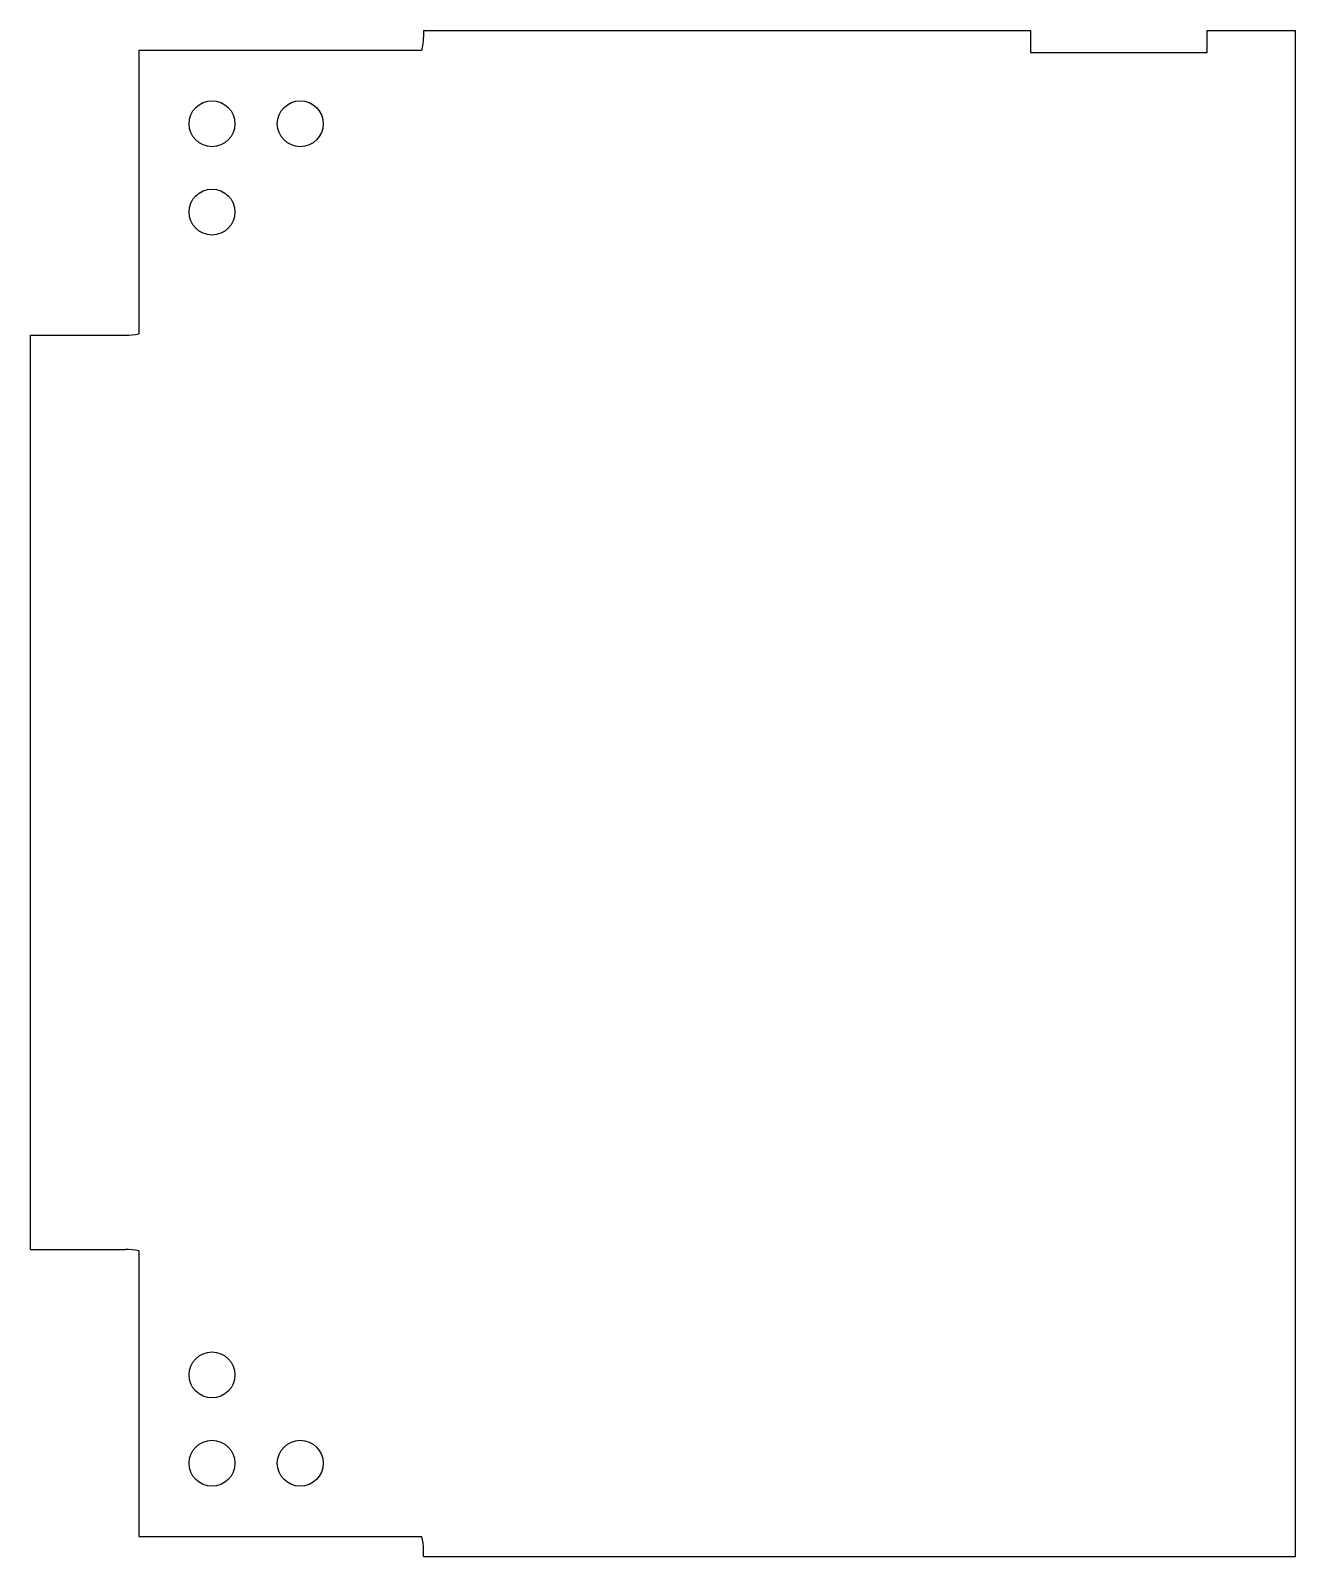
# Model space of a CAD drawing. Header units: millimetres. Extents: x 3 to 290, y 0 to 346.
import ezdxf

# ---------------------------------------------------------------- set-up
doc = ezdxf.new("R2010")
doc.units = ezdxf.units.MM
doc.layers.add('Extrude', color=7, linetype='CONTINUOUS')

msp = doc.modelspace()

# ---------------------------------------------------------------- linework, layer by layer
at = {"layer": 'Extrude'}
for p, q in [((92, 345.5), (92, 345.5, 10)), ((92, 345.5), (229.5, 345.5)), ((92, 345.5, 10), (229.5, 345.5, 10)), ((92, 345.5), (92, 345.5, 10)), ((92, 345.5), (92, 344)), ((92, 345.5, 10), (92, 344, 10)), ((92, 345.5), (229.5, 345.5)), ((92, 345.5), (92, 344)), ((92, 345.5, 10), (229.5, 345.5, 10)), ((92, 345.5, 10), (92, 344, 10)), ((229.5, 345.5), (229.5, 345.5, 10)), ((229.5, 345.5), (229.5, 340.5)), ((229.5, 345.5, 10), (229.5, 340.5, 10)), ((229.5, 345.5), (229.5, 345.5, 10)), ((229.5, 345.5), (229.5, 340.5)), ((229.5, 345.5, 10), (229.5, 340.5, 10)), ((269.5, 345.5), (269.5, 345.5, 10)), ((269.5, 345.5), (289.5, 345.5)), ((269.5, 345.5, 10), (289.5, 345.5, 10)), ((269.5, 345.5), (269.5, 345.5, 10)), ((269.5, 340.5), (269.5, 345.5)), ((269.5, 340.5, 10), (269.5, 345.5, 10)), ((269.5, 345.5), (289.5, 345.5)), ((269.5, 340.5), (269.5, 345.5)), ((269.5, 345.5, 10), (289.5, 345.5, 10)), ((269.5, 340.5, 10), (269.5, 345.5, 10)), ((289.5, 345.5), (289.5, 345.5, 10)), ((289.5, 0), (289.5, 345.5)), ((289.5, 0, 10), (289.5, 345.5, 10)), ((289.5, 345.5), (289.5, 345.5, 10)), ((289.5, 0), (289.5, 345.5)), ((289.5, 0, 10), (289.5, 345.5, 10)), ((92, 344), (92, 344, 10)), ((92, 344), (92, 344, 10)), ((27.5, 341), (27.5, 341, 10)), ((91.6491, 341), (27.5, 341)), ((91.6491, 341, 10), (27.5, 341, 10)), ((27.5, 341), (27.5, 341, 10)), ((27.5, 341), (27.5, 276.825)), ((27.5, 341, 10), (27.5, 276.825, 10)), ((91.6491, 341), (27.5, 341)), ((27.5, 341), (27.5, 276.825)), ((91.6491, 341, 10), (27.5, 341, 10)), ((27.5, 341, 10), (27.5, 276.825, 10)), ((91.6491, 341), (91.6491, 341, 10)), ((91.6491, 341), (91.6491, 341, 10)), ((229.5, 340.5), (229.5, 340.5, 10)), ((229.5, 340.5), (269.5, 340.5)), ((229.5, 340.5, 10), (269.5, 340.5, 10)), ((229.5, 340.5), (229.5, 340.5, 10)), ((229.5, 340.5), (269.5, 340.5)), ((229.5, 340.5, 10), (269.5, 340.5, 10)), ((269.5, 340.5), (269.5, 340.5, 10)), ((269.5, 340.5), (269.5, 340.5, 10)), ((49.3, 324.4), (49.3, 324.4, 10)), ((49.3, 324.4), (49.3, 324.4, 10)), ((69.3, 324.4), (69.3, 324.4, 10)), ((69.3, 324.4), (69.3, 324.4, 10)), ((49.3, 304.4), (49.3, 304.4, 10)), ((49.3, 304.4), (49.3, 304.4, 10)), ((3, 276.5), (3, 276.5, 10)), ((3, 276.5), (24.5, 276.5)), ((3, 276.5, 10), (24.5, 276.5, 10)), ((3, 276.5), (3, 276.5, 10)), ((3, 69.5), (3, 276.5)), ((3, 69.5, 10), (3, 276.5, 10)), ((3, 276.5), (24.5, 276.5)), ((3, 69.5), (3, 276.5)), ((3, 276.5, 10), (24.5, 276.5, 10)), ((3, 69.5, 10), (3, 276.5, 10)), ((24.5, 276.5), (24.5, 276.5, 10)), ((24.5, 276.5), (24.5, 276.5, 10)), ((27.5, 276.825), (27.5, 276.825, 10)), ((27.5, 276.825), (27.5, 276.825, 10)), ((3, 69.5), (3, 69.5, 10)), ((3, 69.5), (24.5, 69.5)), ((3, 69.5, 10), (24.5, 69.5, 10)), ((3, 69.5), (3, 69.5, 10)), ((3, 69.5), (24.5, 69.5)), ((3, 69.5, 10), (24.5, 69.5, 10)), ((24.5, 69.5), (24.5, 69.5, 10)), ((24.5, 69.5), (24.5, 69.5, 10)), ((27.5, 69.1748), (27.5, 69.1748, 10)), ((27.5, 69.1748), (27.5, 69.1748, 10)), ((27.5, 69.1748), (27.5, 4.5)), ((27.5, 69.1748, 10), (27.5, 4.5, 10)), ((27.5, 69.1748), (27.5, 4.5)), ((27.5, 69.1748, 10), (27.5, 4.5, 10)), ((49.3, 41.1), (49.3, 41.1, 10)), ((49.3, 41.1), (49.3, 41.1, 10)), ((49.3, 21.1), (49.3, 21.1, 10)), ((49.3, 21.1), (49.3, 21.1, 10)), ((69.3, 21.1), (69.3, 21.1, 10)), ((69.3, 21.1), (69.3, 21.1, 10)), ((27.5, 4.5), (27.5, 4.5, 10)), ((27.5, 4.5), (27.5, 4.5, 10)), ((27.5, 4.5), (91.6491, 4.5)), ((27.5, 4.5, 10), (91.6491, 4.5, 10)), ((27.5, 4.5), (91.6491, 4.5)), ((27.5, 4.5, 10), (91.6491, 4.5, 10)), ((91.6491, 4.5), (91.6491, 4.5, 10)), ((91.6491, 4.5), (91.6491, 4.5, 10)), ((92, 1.5), (92, 1.5, 10)), ((92, 1.5), (92, 1.5, 10)), ((92, 0), (92, 1.5)), ((92, 0, 10), (92, 1.5, 10)), ((92, 0), (92, 1.5)), ((92, 0, 10), (92, 1.5, 10)), ((92, 0), (92, 0, 10)), ((92, 0), (92, 0, 10)), ((92, 0), (289.5, 0)), ((92, 0, 10), (289.5, 0, 10)), ((92, 0), (289.5, 0)), ((92, 0, 10), (289.5, 0, 10)), ((289.5, 0), (289.5, 0, 10)), ((289.5, 0), (289.5, 0, 10))]:
    msp.add_line(p, q, dxfattribs=at)
for centre in [(44.1, 324.4), (44.1, 324.4), (44.1, 324.4), (44.1, 324.4), (64.1, 324.4), (64.1, 324.4), (64.1, 324.4), (64.1, 324.4), (44.1, 304.4), (44.1, 304.4), (44.1, 304.4), (44.1, 304.4), (44.1, 41.1), (44.1, 41.1), (44.1, 41.1), (44.1, 41.1), (44.1, 21.1), (44.1, 21.1), (44.1, 21.1), (44.1, 21.1), (64.1, 21.1), (64.1, 21.1), (64.1, 21.1), (64.1, 21.1)]:
    msp.add_circle(centre, 5.2, dxfattribs=at)
for centre, radius, start, end in [((79, 344), 13, -13.3424, 0), ((79, 344, 10), 13, -13.3424, 0), ((79, 344), 13, -13.3424, 0), ((79, 344, 10), 13, -13.3424, 0), ((24.5, 290.5), 14, -90, -77.6266), ((24.5, 290.5, 10), 14, -90, -77.6266), ((24.5, 290.5), 14, -90, -77.6266), ((24.5, 290.5, 10), 14, -90, -77.6266), ((24.5, 55.5), 14, 77.6266, 90), ((24.5, 55.5, 10), 14, 77.6266, 90), ((24.5, 55.5), 14, 77.6266, 90), ((24.5, 55.5, 10), 14, 77.6266, 90), ((79, 1.5), 13, 0, 13.3424), ((79, 1.5, 10), 13, 0, 13.3424), ((79, 1.5), 13, 0, 13.3424), ((79, 1.5, 10), 13, 0, 13.3424)]:
    msp.add_arc(centre, radius, start, end, dxfattribs=at)

doc.saveas('drawing.dxf')
